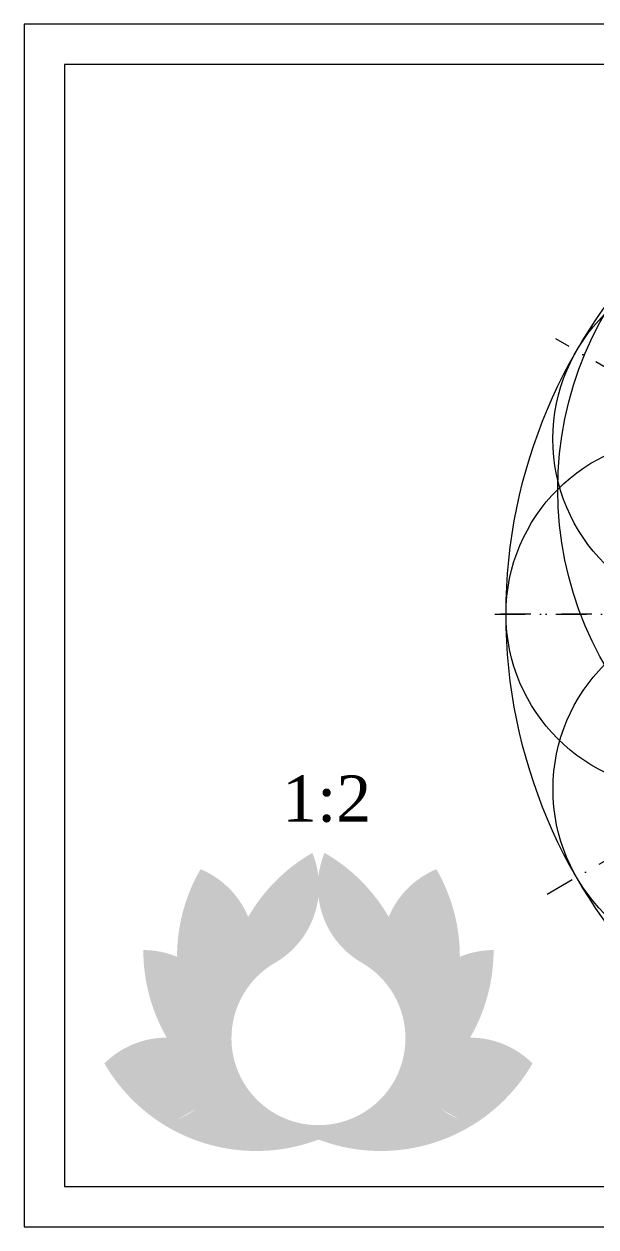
# Model space of a CAD drawing. Header units: inches. Extents: x 0 to 420, y 0 to 297.
# Drawn here: x 0 to 141.2, y 0 to 297 of the extents above; entities that cross this region are included whole.
import ezdxf

# ---------------------------------------------------------------- set-up
doc = ezdxf.new("R2010")
doc.units = ezdxf.units.IN
doc.header["$MEASUREMENT"] = 0
doc.linetypes.add('DASHDOT', pattern=[1, 0.5, -0.25, 0, -0.25])
for name, color, linetype, lineweight in [('axe', 160, 'DASHDOT', 0), ('cerc interior', 92, 'Continuous', 0), ('cerc principal', 253, 'Continuous', 0), ('h 252', 252, 'Continuous', 0), ('h blue', 170, 'Continuous', 0), ('h magenta', 220, 'Continuous', 0), ('h yellow', 50, 'Continuous', 0), ('rama', 255, 'Continuous', 0)]:
    doc.layers.add(name, color=color, linetype=linetype, lineweight=lineweight)
doc.styles.get("Standard").update_dxf_attribs({"font": 'arial.ttf'})

msp = doc.modelspace()

# ---------------------------------------------------------------- hatches: boundary and pattern name
at = {"layer": 'h 252', "transparency": 33554508}
h = msp.add_hatch(color=256, dxfattribs=at)
h.dxf.hatch_style = 1
h.paths.add_polyline_path([(35.39, 46.46, -0.03068), (32.72, 46.6, 0.169186), (19.83, 40.37, 0.122107), (34.27, 25.38, 0.046127), (38.07, 26.63), (42.4, 29.13, 0.073634), (46.91, 33.64, -0.100671)])
h.paths.add_polyline_path([(43.55, 45.09, 0.069536), (37.72, 46.6, -0.026837), (35.39, 46.46, 0.100671), (46.91, 33.64, 0.050956), (49.17, 37.44, -0.055044)])
h.paths.add_polyline_path([(43.55, 45.09, 0.055044), (49.17, 37.44, 0.039081), (50.35, 40.62, 0.094329)])
h.paths.add_polyline_path([(54.97, 28.91, -0.043691), (48.39, 32.58), (42.4, 29.13, -0.057564), (38.07, 26.63), (35.07, 24.89, 0.128637), (56.08, 18.77, 0.072515), (56.98, 24.98, -0.025526)])
h.paths.add_polyline_path([(48.39, 32.58, -0.010505), (46.91, 33.64, -0.073634), (42.4, 29.13)])
h.paths.add_polyline_path([(38.07, 26.63, -0.046127), (34.27, 25.38, 0.005421), (35.07, 24.89)])
h.paths.add_polyline_path([(51.97, 34.65, -0.022868), (49.17, 37.44, -0.050956), (46.91, 33.64, 0.010505), (48.39, 32.58)])
h.paths.add_polyline_path([(53.19, 33.59, -0.009362), (51.97, 34.65), (48.39, 32.58, 0.043691), (54.97, 28.91, -0.028978)])
h.paths.add_polyline_path([(52.04, 38.06, -0.015733), (50.61, 40.37, 0.004124), (50.35, 40.62, -0.039081), (49.17, 37.44, 0.022868), (51.97, 34.65), (52.75, 35.1, -0.017584)])
h.paths.add_polyline_path([(37.72, 46.6), (35.3, 46.6, 0.000959), (35.39, 46.46, 0.026837)], flags=0)
h.paths.add_polyline_path([(35.22, 46.74, 0.028758), (32.72, 46.6), (35.3, 46.6, -0.000961)])
h.paths.add_polyline_path([(35.22, 46.74, 0.000961), (35.3, 46.6), (37.72, 46.6, 0.028758)])
h.paths.add_polyline_path([(35.3, 46.6), (32.72, 46.6, 0.03068), (35.39, 46.46, -0.000959)], flags=0)
h = msp.add_hatch(color=256, dxfattribs=at)
h.dxf.hatch_style = 1
h.paths.add_polyline_path([(35.3, 46.6), (32.72, 46.6, 0.03068), (35.39, 46.46, -0.000959)])
h.paths.add_polyline_path([(37.72, 46.6), (35.3, 46.6, 0.000959), (35.39, 46.46, 0.026837)])
h.paths.add_polyline_path([(51.86, 39, 0.021305), (50.61, 40.37, 0.015733), (52.04, 38.06, -0.00557)])
h.paths.add_polyline_path([(51.86, 39, 0.00557), (52.04, 38.06, 0.016931), (53.74, 35.68), (53.99, 35.82, -0.005463), (53.58, 36.67, 0.033335)])
h.paths.add_polyline_path([(52.04, 38.06, 0.017584), (52.75, 35.1), (53.74, 35.68, -0.016931)])
h.paths.add_polyline_path([(52.75, 35.1), (51.97, 34.65, 0.009362), (53.19, 33.59, -0.009109)])
h.paths.add_polyline_path([(53.74, 35.68), (52.75, 35.1, 0.009109), (53.19, 33.59, 0.02057), (56.01, 31.42, 0.023121), (55.33, 33.31, -0.008226), (54.63, 34.55, -0.00829)], flags=0)
h.paths.add_polyline_path([(53.99, 35.82), (53.74, 35.68, 0.00829), (54.63, 34.55, -0.008211)])
h.paths.add_polyline_path([(54.07, 35.86), (53.99, 35.82, 0.008211), (54.63, 34.55, 0.002765), (54.94, 34.19, 0.021738)])
h.paths.add_polyline_path([(53.58, 36.67, 0.005463), (53.99, 35.82), (54.07, 35.86, 0.010826)])
h.paths.add_polyline_path([(55.33, 33.31, -0.008226), (54.63, 34.55, -0.00829), (53.74, 35.68), (52.75, 35.1, 0.009109), (53.19, 33.59, 0.054544), (56.98, 24.98, 0.098491)], flags=17)
h.paths.add_polyline_path([(54.63, 34.55, -0.00829), (53.74, 35.68), (52.75, 35.1, 0.009109), (53.19, 33.59, 0.054544), (56.98, 24.98, 0.098491), (55.33, 33.31, -0.008226)], flags=17)
h.paths.add_polyline_path([(56.01, 31.42, -0.02057), (53.19, 33.59, 0.028978), (54.97, 28.91, 0.011138), (56.75, 28.16, 0.038419)], flags=0)
h.paths.add_polyline_path([(56.75, 28.16, -0.011138), (54.97, 28.91, 0.025526), (56.98, 24.98, 0.036674)], flags=0)
h = msp.add_hatch(color=256, dxfattribs=at)
h.dxf.hatch_style = 1
h.paths.add_polyline_path([(109.94, 46.46, 0.03068), (112.61, 46.6, -0.169186), (125.5, 40.37, -0.122107), (111.06, 25.38, -0.046127), (107.26, 26.63), (102.93, 29.13, -0.073634), (98.42, 33.64, 0.100671)])
h.paths.add_polyline_path([(101.78, 45.09, -0.069536), (107.61, 46.6, 0.026837), (109.94, 46.46, -0.100671), (98.42, 33.64, -0.050956), (96.16, 37.44, 0.055044)])
h.paths.add_polyline_path([(101.78, 45.09, -0.055044), (96.16, 37.44, -0.039081), (94.98, 40.62, -0.094329)])
h.paths.add_polyline_path([(90.36, 28.91, 0.043691), (96.94, 32.58), (102.93, 29.13, 0.057564), (107.26, 26.63), (110.26, 24.89, -0.128637), (89.25, 18.77, -0.072515), (88.35, 24.98, 0.025526)])
h.paths.add_polyline_path([(96.94, 32.58, 0.010505), (98.42, 33.64, 0.073634), (102.93, 29.13)])
h.paths.add_polyline_path([(107.26, 26.63, 0.046127), (111.06, 25.38, -0.005421), (110.26, 24.89)])
h.paths.add_polyline_path([(93.36, 34.65, 0.022868), (96.16, 37.44, 0.050956), (98.42, 33.64, -0.010505), (96.94, 32.58)])
h.paths.add_polyline_path([(92.14, 33.59, 0.009362), (93.36, 34.65), (96.94, 32.58, -0.043691), (90.36, 28.91, 0.028978)])
h.paths.add_polyline_path([(93.29, 38.06, 0.015733), (94.72, 40.37, -0.004124), (94.98, 40.62, 0.039081), (96.16, 37.44, -0.022868), (93.36, 34.65), (92.58, 35.1, 0.017584)])
h.paths.add_polyline_path([(107.61, 46.6), (110.03, 46.6, -0.000959), (109.94, 46.46, -0.026837)], flags=0)
h.paths.add_polyline_path([(110.11, 46.74, -0.028758), (112.61, 46.6), (110.03, 46.6, 0.000961)])
h.paths.add_polyline_path([(110.11, 46.74, -0.000961), (110.03, 46.6), (107.61, 46.6, -0.028758)])
h.paths.add_polyline_path([(110.03, 46.6), (112.61, 46.6, -0.03068), (109.94, 46.46, 0.000959)], flags=0)
h = msp.add_hatch(color=256, dxfattribs=at)
h.dxf.hatch_style = 1
h.paths.add_polyline_path([(110.03, 46.6), (112.61, 46.6, -0.03068), (109.94, 46.46, 0.000959)])
h.paths.add_polyline_path([(107.61, 46.6), (110.03, 46.6, -0.000959), (109.94, 46.46, -0.026837)])
h.paths.add_polyline_path([(93.47, 39, -0.021305), (94.72, 40.37, -0.015733), (93.29, 38.06, 0.00557)])
h.paths.add_polyline_path([(93.47, 39, -0.00557), (93.29, 38.06, -0.016931), (91.59, 35.68), (91.34, 35.82, 0.005463), (91.75, 36.67, -0.033335)])
h.paths.add_polyline_path([(93.29, 38.06, -0.017584), (92.58, 35.1), (91.59, 35.68, 0.016931)])
h.paths.add_polyline_path([(92.58, 35.1), (93.36, 34.65, -0.009362), (92.14, 33.59, 0.009109)])
h.paths.add_polyline_path([(91.59, 35.68), (92.58, 35.1, -0.009109), (92.14, 33.59, -0.02057), (89.32, 31.42, -0.023121), (90, 33.31, 0.008226), (90.69, 34.55, 0.00829)], flags=0)
h.paths.add_polyline_path([(91.34, 35.82), (91.59, 35.68, -0.00829), (90.69, 34.55, 0.008211)])
h.paths.add_polyline_path([(91.26, 35.86), (91.34, 35.82, -0.008211), (90.69, 34.55, -0.002765), (90.39, 34.19, -0.021738)])
h.paths.add_polyline_path([(91.75, 36.67, -0.005463), (91.34, 35.82), (91.26, 35.86, -0.010826)])
h.paths.add_polyline_path([(90, 33.31, 0.008226), (90.69, 34.55, 0.00829), (91.59, 35.68), (92.58, 35.1, -0.009109), (92.14, 33.59, -0.054544), (88.35, 24.98, -0.098491)], flags=17)
h.paths.add_polyline_path([(90.69, 34.55, 0.00829), (91.59, 35.68), (92.58, 35.1, -0.009109), (92.14, 33.59, -0.054544), (88.35, 24.98, -0.098491), (90, 33.31, 0.008226)], flags=17)
h.paths.add_polyline_path([(89.32, 31.42, 0.02057), (92.14, 33.59, -0.028978), (90.36, 28.91, -0.011138), (88.58, 28.16, -0.038419)], flags=0)
h.paths.add_polyline_path([(88.58, 28.16, 0.011138), (90.36, 28.91, -0.025526), (88.35, 24.98, -0.036674)], flags=0)
h = msp.add_hatch(color=256, dxfattribs=at)
h.dxf.hatch_style = 1
h.paths.add_polyline_path([(54.63, 34.55, -0.00829), (53.74, 35.68), (52.75, 35.1, 0.009109), (53.19, 33.59, 0.02057), (56.01, 31.42, 0.023121), (55.33, 33.31, -0.008226)])
h.paths.add_polyline_path([(56.01, 31.42, -0.02057), (53.19, 33.59, 0.028978), (54.97, 28.91, 0.011138), (56.75, 28.16, 0.038419)])
h.paths.add_polyline_path([(56.75, 28.16, -0.011138), (54.97, 28.91, 0.025526), (56.98, 24.98, 0.036674)])
h.paths.add_polyline_path([(56.98, 24.98, -0.072515), (56.08, 18.77, 0.002965), (56.59, 18.76), (58.65, 22.32, -0.018144)])
h.paths.add_polyline_path([(58.65, 22.32), (56.59, 18.76, 0.026717), (61.2, 18.93, -0.024575)])
h.paths.add_polyline_path([(60.72, 25.91), (58.65, 22.32, 0.024575), (61.2, 18.93, 0.036139), (67.36, 19.94, -0.051764)])
h.paths.add_polyline_path([(64.12, 25.98, -0.017584), (61.17, 26.68), (60.72, 25.91, 0.051764), (67.36, 19.94, 0.032121), (72.66, 21.58, -0.055718)])
h.paths.add_polyline_path([(72.66, 24.28, -0.025224), (68.43, 25.33, -0.025224), (64.12, 25.98, 0.055718), (72.66, 21.58)], flags=0)
h.paths.add_polyline_path([(77.23, 23.63, -0.026697), (72.66, 24.28), (72.66, 21.58, 0.028978)])
h = msp.add_hatch(color=256, dxfattribs=at)
h.dxf.hatch_style = 1
h.paths.add_polyline_path([(72.66, 24.28, -0.025224), (68.43, 25.33, -0.025224), (64.12, 25.98, 0.055718), (72.66, 21.58)])
h.paths.add_polyline_path([(81.21, 25.98, -0.049759), (72.66, 25.13), (72.66, 24.28, 0.026697), (77.23, 23.63, 0.026697)])
h.paths.add_polyline_path([(83.59, 27.68), (83.4, 28, -0.131652), (72.66, 25.13, 0.049759), (81.21, 25.98, 0.016931)])
h.paths.add_polyline_path([(87.85, 31.42, -0.065543), (83.4, 28), (83.59, 27.68, 0.032801)])
h.paths.add_polyline_path([(72.66, 25.13, -0.024504), (68.43, 25.33, 0.025224), (72.66, 24.28)], flags=17)
h.paths.add_polyline_path([(54.07, 35.86, -0.021738), (54.94, 34.19, 0.021738), (57.48, 31.42, -0.065543)])
h.paths.add_polyline_path([(54.94, 34.19, -0.002765), (54.63, 34.55, 0.008226), (55.33, 33.31, 0.010991)], flags=17)
h.paths.add_polyline_path([(54.94, 34.19, -0.010991), (55.33, 33.31, 0.016995), (56.88, 30.82, 0.025224), (60.62, 28.57, -0.046267)])
h.paths.add_polyline_path([(55.33, 33.31, -0.023121), (56.01, 31.42, 0.006124), (56.88, 30.82, -0.016995)], flags=17)
h.paths.add_polyline_path([(56.88, 30.82, -0.006124), (56.01, 31.42, -0.038419), (56.75, 28.16, 0.017834), (59.65, 27.13, -0.026697)])
h.paths.add_polyline_path([(56.88, 30.82, 0.026697), (59.65, 27.13, 0.009109), (61.17, 26.68), (61.74, 27.68, -0.00829), (60.62, 28.57, -0.025224)])
h.paths.add_polyline_path([(59.65, 27.13, -0.017834), (56.75, 28.16, -0.036674), (56.98, 24.98, 0.018144), (58.65, 22.32), (60.72, 25.91, -0.009362)])
h.paths.add_polyline_path([(59.65, 27.13, 0.009362), (60.72, 25.91), (61.17, 26.68, -0.009109)])
h.paths.add_polyline_path([(61.74, 27.68), (61.17, 26.68, 0.017584), (64.12, 25.98, -0.016931)])
h.paths.add_polyline_path([(57.48, 31.42, 0.024504), (60.62, 28.57, 0.008211), (61.88, 27.92), (61.93, 28, -0.065543)])
h.paths.add_polyline_path([(61.88, 27.92), (61.74, 27.68, 0.016931), (64.12, 25.98, 0.025224), (68.43, 25.33, -0.040811)])
h.paths.add_polyline_path([(60.62, 28.57, 0.00829), (61.74, 27.68), (61.88, 27.92, -0.008211)])
h.paths.add_polyline_path([(61.93, 28), (61.88, 27.92, 0.01629), (64.45, 26.76, -0.032737)])
h.paths.add_polyline_path([(64.45, 26.76, 0.024504), (68.43, 25.33, 0.024504), (72.66, 25.13, -0.098491)])
h = msp.add_hatch(color=256, dxfattribs=at)
h.dxf.hatch_style = 1
h.paths.add_polyline_path([(72.66, 24.28, 0.025224), (76.89, 25.33, 0.025224), (81.21, 25.98, -0.055718), (72.66, 21.58)])
h.paths.add_polyline_path([(64.12, 25.98, 0.049759), (72.66, 25.13), (72.66, 24.28, -0.026697), (68.1, 23.63, -0.026697)])
h.paths.add_polyline_path([(61.74, 27.68), (61.93, 28, 0.131652), (72.66, 25.13, -0.049759), (64.12, 25.98, -0.016931)])
h.paths.add_polyline_path([(57.48, 31.42, 0.065543), (61.93, 28), (61.74, 27.68, -0.032801)])
h.paths.add_polyline_path([(72.66, 25.13, 0.024504), (76.89, 25.33, -0.025224), (72.66, 24.28)], flags=17)
h.paths.add_polyline_path([(91.26, 35.86, 0.021738), (90.39, 34.19, -0.021738), (87.85, 31.42, 0.065543)])
h.paths.add_polyline_path([(90.39, 34.19, 0.002765), (90.69, 34.55, -0.008226), (90, 33.31, -0.010991)], flags=17)
h.paths.add_polyline_path([(90.39, 34.19, 0.010991), (90, 33.31, -0.016995), (88.45, 30.82, -0.025224), (84.71, 28.57, 0.046267)])
h.paths.add_polyline_path([(90, 33.31, 0.023121), (89.32, 31.42, -0.006124), (88.45, 30.82, 0.016995)], flags=17)
h.paths.add_polyline_path([(88.45, 30.82, 0.006124), (89.32, 31.42, 0.038419), (88.58, 28.16, -0.017834), (85.67, 27.13, 0.026697)])
h.paths.add_polyline_path([(88.45, 30.82, -0.026697), (85.67, 27.13, -0.009109), (84.16, 26.68), (83.59, 27.68, 0.00829), (84.71, 28.57, 0.025224)])
h.paths.add_polyline_path([(85.67, 27.13, 0.017834), (88.58, 28.16, 0.036674), (88.35, 24.98, -0.018144), (86.68, 22.32), (84.61, 25.91, 0.009362)])
h.paths.add_polyline_path([(85.67, 27.13, -0.009362), (84.61, 25.91), (84.16, 26.68, 0.009109)])
h.paths.add_polyline_path([(83.59, 27.68), (84.16, 26.68, -0.017584), (81.21, 25.98, 0.016931)])
h.paths.add_polyline_path([(87.85, 31.42, -0.024504), (84.71, 28.57, -0.008211), (83.45, 27.92), (83.4, 28, 0.065543)])
h.paths.add_polyline_path([(83.45, 27.92), (83.59, 27.68, -0.016931), (81.21, 25.98, -0.025224), (76.89, 25.33, 0.040811)])
h.paths.add_polyline_path([(84.71, 28.57, -0.00829), (83.59, 27.68), (83.45, 27.92, 0.008211)])
h.paths.add_polyline_path([(83.4, 28), (83.45, 27.92, -0.01629), (80.88, 26.76, 0.032737)])
h.paths.add_polyline_path([(80.88, 26.76, -0.024504), (76.89, 25.33, -0.024504), (72.66, 25.13, 0.098491)])
h = msp.add_hatch(color=256, dxfattribs=at)
h.dxf.hatch_style = 1
h.paths.add_polyline_path([(90.69, 34.55, 0.00829), (91.59, 35.68), (92.58, 35.1, -0.009109), (92.14, 33.59, -0.02057), (89.32, 31.42, -0.023121), (90, 33.31, 0.008226)])
h.paths.add_polyline_path([(89.32, 31.42, 0.02057), (92.14, 33.59, -0.028978), (90.36, 28.91, -0.011138), (88.58, 28.16, -0.038419)])
h.paths.add_polyline_path([(88.58, 28.16, 0.011138), (90.36, 28.91, -0.025526), (88.35, 24.98, -0.036674)])
h.paths.add_polyline_path([(88.35, 24.98, 0.072515), (89.25, 18.77, -0.002965), (88.74, 18.76), (86.68, 22.32, 0.018144)])
h.paths.add_polyline_path([(86.68, 22.32), (88.74, 18.76, -0.026717), (84.13, 18.93, 0.024575)])
h.paths.add_polyline_path([(84.61, 25.91), (86.68, 22.32, -0.024575), (84.13, 18.93, -0.036139), (77.97, 19.94, 0.051764)])
h.paths.add_polyline_path([(81.21, 25.98, 0.017584), (84.16, 26.68), (84.61, 25.91, -0.051764), (77.97, 19.94, -0.032121), (72.66, 21.58, 0.055718)])
h.paths.add_polyline_path([(72.66, 24.28, 0.025224), (76.89, 25.33, 0.025224), (81.21, 25.98, -0.055718), (72.66, 21.58)], flags=0)
h.paths.add_polyline_path([(68.1, 23.63, 0.026697), (72.66, 24.28), (72.66, 21.58, -0.028978)])
at = {"layer": 'h blue', "transparency": 33554559}
h = msp.add_hatch(color=256, dxfattribs=at)
h.dxf.hatch_style = 1
h.paths.add_polyline_path([(50.61, 83.61, 0.098491), (43.55, 88.33, 0.131029), (37.76, 66.81, 0.004588), (38.07, 66.57, -0.057564), (42.4, 64.07, 0.02977), (44.83, 63.19, -0.1246)])
h.paths.add_polyline_path([(55.19, 76.87, -0.057564), (52.69, 81.19, 0.036716), (50.61, 83.61, 0.1246), (44.83, 63.19, 0.06236), (50.17, 62.3, -0.088294), (55.33, 76.55, 0.003975)])
h.paths.add_polyline_path([(55.33, 76.55, 0.088294), (50.17, 62.3, 0.046801), (54.23, 62.52, -0.036674), (56.98, 68.22, 0.098491)])
h.paths.add_polyline_path([(56.33, 62.93, -0.024672), (54.23, 62.52, 0.026948), (52.75, 58.1), (54.07, 57.34, 0.069687)])
h.paths.add_polyline_path([(54.23, 62.52, -0.046801), (50.17, 62.3, 0.014627), (49.81, 59.8), (52.75, 58.1, -0.026948)])
h.paths.add_polyline_path([(50.17, 62.3, -0.06236), (44.83, 63.19, 0.002965), (44.82, 62.68), (49.81, 59.8, -0.014627)])
h.paths.add_polyline_path([(44.83, 63.19, -0.02977), (42.4, 64.07), (44.82, 62.68, -0.002965)])
h.paths.add_polyline_path([(44.82, 62.68), (42.4, 64.07, -0.036716), (44.82, 61.99, -0.003973)])
h = msp.add_hatch(color=256, dxfattribs=at)
h.dxf.hatch_style = 1
h.paths.add_polyline_path([(94.72, 83.61, -0.098491), (101.78, 88.33, -0.131029), (107.57, 66.81, -0.004588), (107.26, 66.57, 0.057564), (102.93, 64.07, -0.02977), (100.5, 63.19, 0.1246)])
h.paths.add_polyline_path([(90.14, 76.87, 0.057564), (92.64, 81.19, -0.036716), (94.72, 83.61, -0.1246), (100.5, 63.19, -0.06236), (95.16, 62.3, 0.088294), (90, 76.55, -0.003975)])
h.paths.add_polyline_path([(90, 76.55, -0.088294), (95.16, 62.3, -0.046801), (91.1, 62.52, 0.036674), (88.35, 68.22, -0.098491)])
h.paths.add_polyline_path([(89, 62.93, 0.024672), (91.1, 62.52, -0.026948), (92.58, 58.1), (91.26, 57.34, -0.069687)])
h.paths.add_polyline_path([(91.1, 62.52, 0.046801), (95.16, 62.3, -0.014627), (95.52, 59.8), (92.58, 58.1, 0.026948)])
h.paths.add_polyline_path([(95.16, 62.3, 0.06236), (100.5, 63.19, -0.002965), (100.51, 62.68), (95.52, 59.8, 0.014627)])
h.paths.add_polyline_path([(100.5, 63.19, 0.02977), (102.93, 64.07), (100.51, 62.68, 0.002965)])
h.paths.add_polyline_path([(100.51, 62.68), (102.93, 64.07, 0.036716), (100.51, 61.99, 0.003973)])
h = msp.add_hatch(color=256, dxfattribs=at)
h.dxf.hatch_style = 1
h.paths.add_polyline_path([(52.69, 81.19), (55.19, 76.87, 0.057564)])
h.paths.add_polyline_path([(52.69, 81.19, 0.057564), (55.19, 76.87)], flags=17)
h = msp.add_hatch(color=256, dxfattribs=at)
h.dxf.hatch_style = 1
h.paths.add_polyline_path([(92.64, 81.19), (90.14, 76.87, -0.057564)])
h.paths.add_polyline_path([(92.64, 81.19, -0.057564), (90.14, 76.87)], flags=17)
h = msp.add_hatch(color=256, dxfattribs=at)
h.dxf.hatch_style = 1
h.paths.add_polyline_path([(38.07, 66.57, 0.057564), (42.4, 64.07)], flags=17)
h.paths.add_polyline_path([(38.07, 66.57), (42.4, 64.07, 0.057564)], flags=16)
h.paths.add_polyline_path([(42.4, 64.07, -0.057564), (38.07, 66.57, 0.003975), (37.76, 66.71, 0.18806), (49.17, 37.44, 0.040656), (50.39, 40.75, -0.129056), (44.82, 61.99, 0.036716)])
h.paths.add_polyline_path([(44.82, 61.99, 0.129056), (50.39, 40.75, 0.068107), (51.19, 46.6, 0.198912)])
h = msp.add_hatch(color=256, dxfattribs=at)
h.dxf.hatch_style = 1
h.paths.add_polyline_path([(56.98, 68.22, 0.036674), (54.23, 62.52, 0.024672), (56.33, 62.93, 0.061402)])
h.paths.add_polyline_path([(54.07, 57.34), (52.75, 58.1, 0.023156), (51.86, 54.2, 0.044177)])
h.paths.add_polyline_path([(52.75, 58.1), (49.81, 59.8, 0.028215), (49.53, 54.93, -0.028608), (50.35, 52.58, 0.025432), (51.86, 54.2, -0.023156)])
h.paths.add_polyline_path([(49.81, 59.8), (44.82, 62.68, 0.003973), (44.82, 61.99, -0.098491), (49.53, 54.93, -0.028215)])
h = msp.add_hatch(color=256, dxfattribs=at)
h.dxf.hatch_style = 1
h.paths.add_polyline_path([(88.35, 68.22, -0.036674), (91.1, 62.52, -0.024672), (89, 62.93, -0.061402)])
h.paths.add_polyline_path([(91.26, 57.34), (92.58, 58.1, -0.023156), (93.47, 54.2, -0.044177)])
h.paths.add_polyline_path([(92.58, 58.1), (95.52, 59.8, -0.028215), (95.8, 54.93, 0.028608), (94.98, 52.58, -0.025432), (93.47, 54.2, 0.023156)])
h.paths.add_polyline_path([(95.52, 59.8), (100.51, 62.68, -0.003973), (100.51, 61.99, 0.098491), (95.8, 54.93, 0.028215)])
h = msp.add_hatch(color=256, dxfattribs=at)
h.dxf.hatch_style = 1
h.paths.add_polyline_path([(107.26, 66.57, -0.057564), (102.93, 64.07)], flags=17)
h.paths.add_polyline_path([(107.26, 66.57), (102.93, 64.07, -0.057564)], flags=16)
h.paths.add_polyline_path([(102.93, 64.07, 0.057564), (107.26, 66.57, -0.003975), (107.57, 66.71, -0.18806), (96.16, 37.44, -0.040656), (94.94, 40.75, 0.129056), (100.51, 61.99, -0.036716)])
h.paths.add_polyline_path([(100.51, 61.99, -0.129056), (94.94, 40.75, -0.068107), (94.14, 46.6, -0.198912)])
h = msp.add_hatch(color=256, dxfattribs=at)
h.dxf.hatch_style = 1
h.paths.add_polyline_path([(51.86, 54.2, -0.025432), (50.35, 52.58, -0.069687), (51.19, 46.6, -0.044177)])
h.paths.add_polyline_path([(54.07, 57.34, -0.044177), (51.86, 54.2, 0.044177), (51.19, 46.6, -0.131652)])
h.paths.add_polyline_path([(51.19, 46.6, -0.032823), (51, 43.75, 0.008312), (51.4, 42.37, -0.024504)])
h.paths.add_polyline_path([(51.19, 46.6, 0.024504), (51.4, 42.37, 0.024504), (52.82, 38.38, -0.098491)])
h.paths.add_polyline_path([(51.4, 42.37, -0.008312), (51, 43.75, -0.035205), (50.39, 40.75, 0.018286), (52.04, 38.06, -0.025224)])
h.paths.add_polyline_path([(50.39, 40.75, -0.040656), (49.17, 37.44, 0.032237), (53.19, 33.59, -0.026697), (52.04, 38.06, -0.018286)])
h.paths.add_polyline_path([(51.4, 42.37, 0.025224), (52.04, 38.06, 0.025224), (54.63, 34.55, -0.049038)])
h.paths.add_polyline_path([(52.04, 38.06, 0.026697), (53.19, 33.59, 0.026697), (56.88, 30.82, -0.025224), (54.63, 34.55, -0.025224)])
h.paths.add_polyline_path([(54.63, 34.55, 0.025224), (56.88, 30.82, 0.025224), (60.62, 28.57, -0.049038)])
h.paths.add_polyline_path([(57.48, 31.42, 0.024504), (60.62, 28.57, 0.008211), (61.88, 27.92), (61.93, 28, -0.065543)])
h.paths.add_polyline_path([(61.93, 28), (61.88, 27.92, 0.01629), (64.45, 26.76, -0.032737)])
h.paths.add_polyline_path([(54.07, 35.86, -0.021738), (54.94, 34.19, 0.021738), (57.48, 31.42, -0.065543)])
h.paths.add_polyline_path([(53.58, 36.67, 0.013675), (54.63, 34.55, 0.002765), (54.94, 34.19, 0.032571)], flags=17)
h.paths.add_polyline_path([(52.82, 38.38, 0.010826), (53.58, 36.67, -0.010826), (54.07, 35.86, -0.032737)], flags=17)
h = msp.add_hatch(color=256, dxfattribs=at)
h.dxf.hatch_style = 1
h.paths.add_polyline_path([(93.47, 54.2, 0.025432), (94.98, 52.58, 0.069687), (94.14, 46.6, 0.044177)])
h.paths.add_polyline_path([(91.26, 57.34, 0.044177), (93.47, 54.2, -0.044177), (94.14, 46.6, 0.131652)])
h.paths.add_polyline_path([(94.14, 46.6, 0.032823), (94.33, 43.75, -0.008312), (93.93, 42.37, 0.024504)])
h.paths.add_polyline_path([(94.14, 46.6, -0.024504), (93.93, 42.37, -0.024504), (92.5, 38.38, 0.098491)])
h.paths.add_polyline_path([(93.93, 42.37, 0.008312), (94.33, 43.75, 0.035205), (94.94, 40.75, -0.018286), (93.29, 38.06, 0.025224)])
h.paths.add_polyline_path([(94.94, 40.75, 0.040656), (96.16, 37.44, -0.032237), (92.14, 33.59, 0.026697), (93.29, 38.06, 0.018286)])
h.paths.add_polyline_path([(93.93, 42.37, -0.025224), (93.29, 38.06, -0.025224), (90.69, 34.55, 0.049038)])
h.paths.add_polyline_path([(93.29, 38.06, -0.026697), (92.14, 33.59, -0.026697), (88.45, 30.82, 0.025224), (90.69, 34.55, 0.025224)])
h.paths.add_polyline_path([(90.69, 34.55, -0.025224), (88.45, 30.82, -0.025224), (84.71, 28.57, 0.049038)])
h.paths.add_polyline_path([(87.85, 31.42, -0.024504), (84.71, 28.57, -0.008211), (83.45, 27.92), (83.4, 28, 0.065543)])
h.paths.add_polyline_path([(83.4, 28), (83.45, 27.92, -0.01629), (80.88, 26.76, 0.032737)])
h.paths.add_polyline_path([(91.26, 35.86, 0.021738), (90.39, 34.19, -0.021738), (87.85, 31.42, 0.065543)])
h.paths.add_polyline_path([(91.75, 36.67, -0.013675), (90.69, 34.55, -0.002765), (90.39, 34.19, -0.032571)], flags=17)
h.paths.add_polyline_path([(92.5, 38.38, -0.010826), (91.75, 36.67, 0.010826), (91.26, 35.86, 0.032737)], flags=17)
at = {"layer": 'h magenta', "transparency": 33554534}
h = msp.add_hatch(color=256, dxfattribs=at)
h.dxf.hatch_style = 1
h.paths.add_polyline_path([(37.76, 66.71, 0.098491), (29.43, 68.36, 0.131652), (35.22, 46.74, -0.028758), (37.72, 46.6, 0.052955), (42.2, 47.61, -0.114882)])
h.paths.add_polyline_path([(37.72, 46.6), (35.3, 46.6, 0.000959), (35.39, 46.46, 0.026837)])
h.paths.add_polyline_path([(35.22, 46.74, 0.000961), (35.3, 46.6), (37.72, 46.6, 0.028758)], flags=17)
h.paths.add_polyline_path([(44.82, 61.99, 0.036716), (42.4, 64.07, -0.057564), (38.07, 66.57, 0.003975), (37.76, 66.71, 0.114882), (42.2, 47.61, 0.056061), (46.61, 49.67, -0.072334)])
h.paths.add_polyline_path([(49.53, 54.93, 0.098491), (44.82, 61.99, 0.072334), (46.61, 49.67, 0.043414), (49.64, 51.92, -0.017422)])
h = msp.add_hatch(color=256, dxfattribs=at)
h.dxf.hatch_style = 1
h.paths.add_polyline_path([(107.57, 66.71, -0.098491), (115.9, 68.36, -0.131652), (110.11, 46.74, 0.028758), (107.61, 46.6, -0.052955), (103.13, 47.61, 0.114882)])
h.paths.add_polyline_path([(107.61, 46.6), (110.03, 46.6, -0.000959), (109.94, 46.46, -0.026837)])
h.paths.add_polyline_path([(110.11, 46.74, -0.000961), (110.03, 46.6), (107.61, 46.6, -0.028758)], flags=17)
h.paths.add_polyline_path([(100.51, 61.99, -0.036716), (102.93, 64.07, 0.057564), (107.26, 66.57, -0.003975), (107.57, 66.71, -0.114882), (103.13, 47.61, -0.056061), (98.72, 49.67, 0.072334)])
h.paths.add_polyline_path([(95.8, 54.93, -0.098491), (100.51, 61.99, -0.072334), (98.72, 49.67, -0.043414), (95.69, 51.92, 0.017422)])
h = msp.add_hatch(color=256, dxfattribs=at)
h.dxf.hatch_style = 1
h.paths.add_polyline_path([(38.07, 66.57), (42.4, 64.07, 0.057564)], flags=17)
h.paths.add_polyline_path([(38.07, 66.57, 0.057564), (42.4, 64.07)])
h = msp.add_hatch(color=256, dxfattribs=at)
h.dxf.hatch_style = 1
h.paths.add_polyline_path([(107.26, 66.57), (102.93, 64.07, -0.057564)], flags=17)
h.paths.add_polyline_path([(107.26, 66.57, -0.057564), (102.93, 64.07)])
h = msp.add_hatch(color=256, dxfattribs=at)
h.dxf.hatch_style = 1
h.paths.add_polyline_path([(42.71, 46.6), (37.72, 46.6, -0.069536), (43.55, 45.09, -0.009988)])
h.paths.add_polyline_path([(46.61, 49.67, -0.056061), (42.2, 47.61, 0.006532), (42.71, 46.6), (47.65, 46.6, -0.018764)])
h.paths.add_polyline_path([(49.64, 51.92, -0.043414), (46.61, 49.67, 0.018764), (47.65, 46.6), (50.34, 46.6, -0.031046)])
h.paths.add_polyline_path([(49.53, 54.93, 0.017422), (49.64, 51.92, 0.01118), (50.35, 52.58, 0.028608)])
h.paths.add_polyline_path([(50.35, 52.58, -0.01118), (49.64, 51.92, 0.031046), (50.34, 46.6), (51.19, 46.6, 0.069687)])
h.paths.add_polyline_path([(50.34, 46.6), (47.65, 46.6, 0.037394), (50.39, 40.75, 0.035205), (51, 43.75, -0.016908)])
h.paths.add_polyline_path([(51.19, 46.6), (50.34, 46.6, 0.016908), (51, 43.75, 0.032823)])
h.paths.add_polyline_path([(47.65, 46.6), (42.71, 46.6, 0.009988), (43.55, 45.09, -0.094329), (50.35, 40.62, 0.001572), (50.39, 40.75, -0.037394)])
h.paths.add_polyline_path([(43.55, 45.09, 0.055044), (49.17, 37.44, 0.039081), (50.35, 40.62, 0.094329)])
h.paths.add_polyline_path([(51.4, 42.37, -0.008312), (51, 43.75, -0.035205), (50.39, 40.75, 0.002553), (50.61, 40.37, -0.021305), (51.86, 39, -0.019651)])
h.paths.add_polyline_path([(50.61, 40.37, 0.004124), (50.35, 40.62, -0.039081), (49.17, 37.44, 0.022868), (51.97, 34.65), (52.75, 35.1, -0.017584), (52.04, 38.06, -0.015733)])
h.paths.add_polyline_path([(50.61, 40.37, 0.015733), (52.04, 38.06, -0.00557), (51.86, 39, 0.021305)], flags=17)
h.paths.add_polyline_path([(51.4, 42.37, 0.019651), (51.86, 39, -0.033335), (53.58, 36.67, -0.03534)])
h.paths.add_polyline_path([(51.19, 46.6, -0.032823), (51, 43.75, 0.008312), (51.4, 42.37, -0.024504)])
h.paths.add_polyline_path([(51.19, 46.6, 0.024504), (51.4, 42.37, 0.024504), (52.82, 38.38, -0.098491)])
h.paths.add_polyline_path([(50.39, 40.75, -0.001572), (50.35, 40.62, -0.004124), (50.61, 40.37, -0.002553)])
h = msp.add_hatch(color=256, dxfattribs=at)
h.dxf.hatch_style = 1
h.paths.add_polyline_path([(102.61, 46.6), (107.61, 46.6, 0.069536), (101.78, 45.09, 0.009988)])
h.paths.add_polyline_path([(98.72, 49.67, 0.056061), (103.13, 47.61, -0.006532), (102.61, 46.6), (97.68, 46.6, 0.018764)])
h.paths.add_polyline_path([(95.69, 51.92, 0.043414), (98.72, 49.67, -0.018764), (97.68, 46.6), (94.99, 46.6, 0.031046)])
h.paths.add_polyline_path([(95.8, 54.93, -0.017422), (95.69, 51.92, -0.01118), (94.98, 52.58, -0.028608)])
h.paths.add_polyline_path([(94.98, 52.58, 0.01118), (95.69, 51.92, -0.031046), (94.99, 46.6), (94.14, 46.6, -0.069687)])
h.paths.add_polyline_path([(94.99, 46.6), (97.68, 46.6, -0.037394), (94.94, 40.75, -0.035205), (94.33, 43.75, 0.016908)])
h.paths.add_polyline_path([(94.14, 46.6), (94.99, 46.6, -0.016908), (94.33, 43.75, -0.032823)])
h.paths.add_polyline_path([(97.68, 46.6), (102.61, 46.6, -0.009988), (101.78, 45.09, 0.094329), (94.98, 40.62, -0.001572), (94.94, 40.75, 0.037394)])
h.paths.add_polyline_path([(101.78, 45.09, -0.055044), (96.16, 37.44, -0.039081), (94.98, 40.62, -0.094329)])
h.paths.add_polyline_path([(93.93, 42.37, 0.008312), (94.33, 43.75, 0.035205), (94.94, 40.75, -0.002553), (94.72, 40.37, 0.021305), (93.47, 39, 0.019651)])
h.paths.add_polyline_path([(94.72, 40.37, -0.004124), (94.98, 40.62, 0.039081), (96.16, 37.44, -0.022868), (93.36, 34.65), (92.58, 35.1, 0.017584), (93.29, 38.06, 0.015733)])
h.paths.add_polyline_path([(94.72, 40.37, -0.015733), (93.29, 38.06, 0.00557), (93.47, 39, -0.021305)], flags=17)
h.paths.add_polyline_path([(93.93, 42.37, -0.019651), (93.47, 39, 0.033335), (91.75, 36.67, 0.03534)])
h.paths.add_polyline_path([(94.14, 46.6, 0.032823), (94.33, 43.75, -0.008312), (93.93, 42.37, 0.024504)])
h.paths.add_polyline_path([(94.14, 46.6, -0.024504), (93.93, 42.37, -0.024504), (92.5, 38.38, 0.098491)])
h.paths.add_polyline_path([(94.94, 40.75, 0.001572), (94.98, 40.62, 0.004124), (94.72, 40.37, 0.002553)])
h = msp.add_hatch(color=256, dxfattribs=at)
h.dxf.hatch_style = 1
h.paths.add_polyline_path([(42.2, 47.61, -0.052955), (37.72, 46.6), (42.71, 46.6, -0.006532)])
h.paths.add_polyline_path([(42.71, 46.6), (37.72, 46.6, -0.069536), (43.55, 45.09, -0.009988)], flags=0)
h.paths.add_polyline_path([(37.72, 46.6, -0.026837), (35.39, 46.46, 0.16717), (56.75, 28.16, 0.038419), (56.01, 31.42, -0.108202), (43.55, 45.09, 0.069536)])
h = msp.add_hatch(color=256, dxfattribs=at)
h.dxf.hatch_style = 1
h.paths.add_polyline_path([(103.13, 47.61, 0.052955), (107.61, 46.6), (102.61, 46.6, 0.006532)])
h.paths.add_polyline_path([(102.61, 46.6), (107.61, 46.6, 0.069536), (101.78, 45.09, 0.009988)], flags=0)
h.paths.add_polyline_path([(107.61, 46.6, 0.026837), (109.94, 46.46, -0.16717), (88.58, 28.16, -0.038419), (89.32, 31.42, 0.108202), (101.78, 45.09, -0.069536)])
h = msp.add_hatch(color=256, dxfattribs=at)
h.dxf.hatch_style = 1
h.paths.add_polyline_path([(53.74, 35.68), (52.75, 35.1, 0.009109), (53.19, 33.59, 0.02057), (56.01, 31.42, 0.023121), (55.33, 33.31, -0.008226), (54.63, 34.55, -0.00829)])
h.paths.add_polyline_path([(52.75, 35.1), (51.97, 34.65, 0.009362), (53.19, 33.59, -0.009109)])
h.paths.add_polyline_path([(52.04, 38.06, 0.017584), (52.75, 35.1), (53.74, 35.68, -0.016931)])
h.paths.add_polyline_path([(51.86, 39, 0.00557), (52.04, 38.06, 0.016931), (53.74, 35.68), (53.99, 35.82, -0.005463), (53.58, 36.67, 0.033335)])
h.paths.add_polyline_path([(52.82, 38.38, 0.010826), (53.58, 36.67, -0.010826), (54.07, 35.86, -0.032737)])
h.paths.add_polyline_path([(53.58, 36.67, 0.005463), (53.99, 35.82), (54.07, 35.86, 0.010826)])
h.paths.add_polyline_path([(54.07, 35.86), (53.99, 35.82, 0.008211), (54.63, 34.55, 0.002765), (54.94, 34.19, 0.021738)])
h.paths.add_polyline_path([(53.99, 35.82), (53.74, 35.68, 0.00829), (54.63, 34.55, -0.008211)])
h.paths.add_polyline_path([(54.07, 35.86, -0.021738), (54.94, 34.19, 0.021738), (57.48, 31.42, -0.065543)])
h.paths.add_polyline_path([(54.94, 34.19, -0.002765), (54.63, 34.55, 0.008226), (55.33, 33.31, 0.010991)], flags=17)
h.paths.add_polyline_path([(54.94, 34.19, -0.010991), (55.33, 33.31, 0.016995), (56.88, 30.82, 0.025224), (60.62, 28.57, -0.046267)])
h.paths.add_polyline_path([(55.33, 33.31, -0.023121), (56.01, 31.42, 0.006124), (56.88, 30.82, -0.016995)], flags=17)
h.paths.add_polyline_path([(56.88, 30.82, -0.006124), (56.01, 31.42, -0.038419), (56.75, 28.16, 0.017834), (59.65, 27.13, -0.026697)])
h.paths.add_polyline_path([(56.88, 30.82, 0.026697), (59.65, 27.13, 0.026697), (64.12, 25.98, -0.025224), (60.62, 28.57, -0.025224)])
h.paths.add_polyline_path([(57.48, 31.42, 0.024504), (60.62, 28.57, 0.008211), (61.88, 27.92), (61.93, 28, -0.065543)])
h.paths.add_polyline_path([(61.88, 27.92), (61.74, 27.68, 0.016931), (64.12, 25.98, 0.025224), (68.43, 25.33, -0.040811)])
h.paths.add_polyline_path([(61.93, 28), (61.88, 27.92, 0.01629), (64.45, 26.76, -0.032737)])
h.paths.add_polyline_path([(60.62, 28.57, 0.00829), (61.74, 27.68), (61.88, 27.92, -0.008211)], flags=17)
h.paths.add_polyline_path([(64.45, 26.76, 0.024504), (68.43, 25.33, 0.024504), (72.66, 25.13, -0.098491)])
h = msp.add_hatch(color=256, dxfattribs=at)
h.dxf.hatch_style = 1
h.paths.add_polyline_path([(91.59, 35.68), (92.58, 35.1, -0.009109), (92.14, 33.59, -0.02057), (89.32, 31.42, -0.023121), (90, 33.31, 0.008226), (90.69, 34.55, 0.00829)])
h.paths.add_polyline_path([(92.58, 35.1), (93.36, 34.65, -0.009362), (92.14, 33.59, 0.009109)])
h.paths.add_polyline_path([(93.29, 38.06, -0.017584), (92.58, 35.1), (91.59, 35.68, 0.016931)])
h.paths.add_polyline_path([(93.47, 39, -0.00557), (93.29, 38.06, -0.016931), (91.59, 35.68), (91.34, 35.82, 0.005463), (91.75, 36.67, -0.033335)])
h.paths.add_polyline_path([(92.5, 38.38, -0.010826), (91.75, 36.67, 0.010826), (91.26, 35.86, 0.032737)])
h.paths.add_polyline_path([(91.75, 36.67, -0.005463), (91.34, 35.82), (91.26, 35.86, -0.010826)])
h.paths.add_polyline_path([(91.26, 35.86), (91.34, 35.82, -0.008211), (90.69, 34.55, -0.002765), (90.39, 34.19, -0.021738)])
h.paths.add_polyline_path([(91.34, 35.82), (91.59, 35.68, -0.00829), (90.69, 34.55, 0.008211)])
h.paths.add_polyline_path([(91.26, 35.86, 0.021738), (90.39, 34.19, -0.021738), (87.85, 31.42, 0.065543)])
h.paths.add_polyline_path([(90.39, 34.19, 0.002765), (90.69, 34.55, -0.008226), (90, 33.31, -0.010991)], flags=17)
h.paths.add_polyline_path([(90.39, 34.19, 0.010991), (90, 33.31, -0.016995), (88.45, 30.82, -0.025224), (84.71, 28.57, 0.046267)])
h.paths.add_polyline_path([(90, 33.31, 0.023121), (89.32, 31.42, -0.006124), (88.45, 30.82, 0.016995)], flags=17)
h.paths.add_polyline_path([(88.45, 30.82, 0.006124), (89.32, 31.42, 0.038419), (88.58, 28.16, -0.017834), (85.67, 27.13, 0.026697)])
h.paths.add_polyline_path([(88.45, 30.82, -0.026697), (85.67, 27.13, -0.026697), (81.21, 25.98, 0.025224), (84.71, 28.57, 0.025224)])
h.paths.add_polyline_path([(87.85, 31.42, -0.024504), (84.71, 28.57, -0.008211), (83.45, 27.92), (83.4, 28, 0.065543)])
h.paths.add_polyline_path([(83.45, 27.92), (83.59, 27.68, -0.016931), (81.21, 25.98, -0.025224), (76.89, 25.33, 0.040811)])
h.paths.add_polyline_path([(83.4, 28), (83.45, 27.92, -0.01629), (80.88, 26.76, 0.032737)])
h.paths.add_polyline_path([(84.71, 28.57, -0.00829), (83.59, 27.68), (83.45, 27.92, 0.008211)], flags=17)
h.paths.add_polyline_path([(80.88, 26.76, -0.024504), (76.89, 25.33, -0.024504), (72.66, 25.13, 0.098491)])
at = {"layer": 'h yellow', "transparency": 33554585}
h = msp.add_hatch(color=256, dxfattribs=at)
h.dxf.hatch_style = 1
h.paths.add_polyline_path([(72.66, 86.54, 0.069536), (71.15, 92.37, 0.131117), (55.37, 76.63, 0.070169), (59.7, 72.36, -0.100671), (72.52, 83.88, -0.001919), (72.52, 84.05, -0.028758)])
h.paths.add_polyline_path([(72.66, 81.55, -0.026837), (72.52, 83.88, 0.100671), (59.7, 72.36, 0.090216), (66.69, 68.91, 0.164947)])
h.paths.add_polyline_path([(55.33, 76.55, 0.088294), (50.17, 62.3, 0.046801), (54.23, 62.52, -0.036674), (56.98, 68.22, 0.098491)])
h.paths.add_polyline_path([(58.65, 70.88, 0.018144), (56.98, 68.22, -0.061402), (56.33, 62.93, 0.069687), (61.93, 65.2)])
h.paths.add_polyline_path([(66.69, 68.91, -0.090216), (59.7, 72.36, 0.010505), (58.65, 70.88), (61.93, 65.2, 0.069687)])
h.paths.add_polyline_path([(55.37, 76.63, -0.003448), (55.19, 76.87), (58.65, 70.88, -0.010505), (59.7, 72.36, -0.070169)])
h.paths.add_polyline_path([(55.19, 76.87, -0.102506), (56.98, 68.22, -0.018144), (58.65, 70.88)])
h.paths.add_polyline_path([(56.98, 68.22, 0.036674), (54.23, 62.52, 0.024672), (56.33, 62.93, 0.061402)], flags=17)
h.paths.add_polyline_path([(56.33, 62.93, -0.024672), (54.23, 62.52, 0.026948), (52.75, 58.1), (54.07, 57.34, 0.069687)])
h.paths.add_polyline_path([(54.23, 62.52, -0.046801), (50.17, 62.3, 0.014627), (49.81, 59.8), (52.75, 58.1, -0.026948)])
h.paths.add_polyline_path([(52.75, 58.1), (49.81, 59.8, 0.028215), (49.53, 54.93, -0.028608), (50.35, 52.58, 0.025432), (51.86, 54.2, -0.023156)])
h.paths.add_polyline_path([(54.07, 57.34), (52.75, 58.1, 0.023156), (51.86, 54.2, 0.044177)])
h.paths.add_polyline_path([(61.93, 65.2, -0.069687), (56.33, 62.93, -0.069687), (54.07, 57.34, -0.131652)])
h.paths.add_polyline_path([(50.35, 52.58, -0.01118), (49.64, 51.92, 0.031046), (50.34, 46.6), (51.19, 46.6, 0.069687)])
h.paths.add_polyline_path([(51.86, 54.2, -0.025432), (50.35, 52.58, -0.069687), (51.19, 46.6, -0.044177)])
h.paths.add_polyline_path([(49.53, 54.93, 0.017422), (49.64, 51.92, 0.01118), (50.35, 52.58, 0.028608)])
h.paths.add_polyline_path([(54.07, 57.34, -0.044177), (51.86, 54.2, 0.044177), (51.19, 46.6, -0.131652)])
h.paths.add_polyline_path([(51.19, 46.6), (50.34, 46.6, 0.016908), (51, 43.75, 0.032823)])
h = msp.add_hatch(color=256, dxfattribs=at)
h.dxf.hatch_style = 1
h.paths.add_polyline_path([(72.66, 86.54, -0.069536), (74.18, 92.37, -0.131117), (89.96, 76.63, -0.070169), (85.63, 72.36, 0.100671), (72.81, 83.88, 0.001919), (72.81, 84.05, 0.028758)])
h.paths.add_polyline_path([(72.66, 81.55, 0.026837), (72.81, 83.88, -0.100671), (85.63, 72.36, -0.090216), (78.64, 68.91, -0.164947)])
h.paths.add_polyline_path([(90, 76.55, -0.088294), (95.16, 62.3, -0.046801), (91.1, 62.52, 0.036674), (88.35, 68.22, -0.098491)])
h.paths.add_polyline_path([(86.68, 70.88, -0.018144), (88.35, 68.22, 0.061402), (89, 62.93, -0.069687), (83.4, 65.2)])
h.paths.add_polyline_path([(78.64, 68.91, 0.090216), (85.63, 72.36, -0.010505), (86.68, 70.88), (83.4, 65.2, -0.069687)])
h.paths.add_polyline_path([(89.96, 76.63, 0.003448), (90.14, 76.87), (86.68, 70.88, 0.010505), (85.63, 72.36, 0.070169)])
h.paths.add_polyline_path([(90.14, 76.87, 0.102506), (88.35, 68.22, 0.018144), (86.68, 70.88)])
h.paths.add_polyline_path([(88.35, 68.22, -0.036674), (91.1, 62.52, -0.024672), (89, 62.93, -0.061402)], flags=17)
h.paths.add_polyline_path([(89, 62.93, 0.024672), (91.1, 62.52, -0.026948), (92.58, 58.1), (91.26, 57.34, -0.069687)])
h.paths.add_polyline_path([(91.1, 62.52, 0.046801), (95.16, 62.3, -0.014627), (95.52, 59.8), (92.58, 58.1, 0.026948)])
h.paths.add_polyline_path([(92.58, 58.1), (95.52, 59.8, -0.028215), (95.8, 54.93, 0.028608), (94.98, 52.58, -0.025432), (93.47, 54.2, 0.023156)])
h.paths.add_polyline_path([(91.26, 57.34), (92.58, 58.1, -0.023156), (93.47, 54.2, -0.044177)])
h.paths.add_polyline_path([(83.4, 65.2, 0.069687), (89, 62.93, 0.069687), (91.26, 57.34, 0.131652)])
h.paths.add_polyline_path([(94.98, 52.58, 0.01118), (95.69, 51.92, -0.031046), (94.99, 46.6), (94.14, 46.6, -0.069687)])
h.paths.add_polyline_path([(93.47, 54.2, 0.025432), (94.98, 52.58, 0.069687), (94.14, 46.6, 0.044177)])
h.paths.add_polyline_path([(95.8, 54.93, -0.017422), (95.69, 51.92, -0.01118), (94.98, 52.58, -0.028608)])
h.paths.add_polyline_path([(91.26, 57.34, 0.044177), (93.47, 54.2, -0.044177), (94.14, 46.6, 0.131652)])
h.paths.add_polyline_path([(94.14, 46.6), (94.99, 46.6, -0.016908), (94.33, 43.75, -0.032823)])
h = msp.add_hatch(color=256, dxfattribs=at)
h.dxf.hatch_style = 1
h.paths.add_polyline_path([(72.66, 86.54, 0.028758), (72.52, 84.05, 0.001919), (72.52, 83.88, -0.000959), (72.66, 83.96)])
h.paths.add_polyline_path([(72.66, 86.54), (72.66, 83.96, -0.000961), (72.81, 84.05, 0.028758)])
h.paths.add_polyline_path([(72.66, 83.96, 0.000959), (72.52, 83.88, 0.026837), (72.66, 81.55)])
h.paths.add_polyline_path([(72.81, 84.05, 0.000961), (72.66, 83.96), (72.66, 81.55, 0.028758)])
h = msp.add_hatch(color=256, dxfattribs=at)
h.dxf.hatch_style = 1
h.paths.add_polyline_path([(72.66, 86.54, -0.028758), (72.81, 84.05, -0.001919), (72.81, 83.88, 0.000959), (72.66, 83.96)])
h.paths.add_polyline_path([(72.66, 86.54), (72.66, 83.96, 0.000961), (72.52, 84.05, -0.028758)])
h.paths.add_polyline_path([(72.66, 83.96, -0.000959), (72.81, 83.88, -0.026837), (72.66, 81.55)])
h.paths.add_polyline_path([(72.52, 84.05, -0.000961), (72.66, 83.96), (72.66, 81.55, -0.028758)])
h = msp.add_hatch(color=256, dxfattribs=at)
h.dxf.hatch_style = 1
h.paths.add_polyline_path([(51.19, 46.6, -0.032823), (51, 43.75, 0.008312), (51.4, 42.37, -0.024504)])
h.paths.add_polyline_path([(51.19, 46.6, 0.024504), (51.4, 42.37, 0.024504), (52.82, 38.38, -0.098491)])
h = msp.add_hatch(color=256, dxfattribs=at)
h.dxf.hatch_style = 1
h.paths.add_polyline_path([(94.14, 46.6, 0.032823), (94.33, 43.75, -0.008312), (93.93, 42.37, 0.024504)])
h.paths.add_polyline_path([(94.14, 46.6, -0.024504), (93.93, 42.37, -0.024504), (92.5, 38.38, 0.098491)])

# ---------------------------------------------------------------- linework, layer by layer
at = {"layer": 'axe', "ltscale": 15}
for p, q in [((370.67, 221.58), (129.1, 82.11)), ((369.96, 81.47), (131.27, 219.27)), ((116.19, 151.32), (381.76, 151.32)), ((381.76, 151.32), (116.19, 151.32))]:
    msp.add_line(p, q, dxfattribs=at)
at = {"layer": 'cerc interior'}
msp.add_circle((218.19, 182.09), 86.47, dxfattribs=at)
at = {"layer": 'cerc principal'}
for centre, radius in [((248.97, 151.32), 130), ((174.08, 194.55), 43.53), ((162.5, 151.32), 43.53), ((174.08, 108.08), 43.52)]:
    msp.add_circle(centre, radius, dxfattribs=at)
at = {"layer": 'rama'}
for points in [[(0, 0), (420, 0), (420, 297), (0, 297)], [(10, 10), (410, 10), (410, 287), (10, 287)]]:
    msp.add_lwpolyline(points, close=True, dxfattribs=at)

# ---------------------------------------------------------------- texts
at = {"layer": 'cerc interior', "insert": (63.71, 111.48), "char_height": 11.3845, "attachment_point": 1}
msp.add_mtext('{\\fTimes New Roman|b0|i0|c0|p18;1:2}', dxfattribs=at)

doc.saveas('drawing.dxf')
